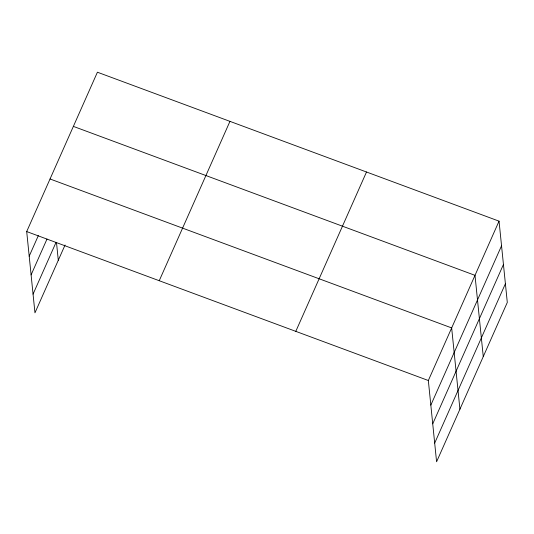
<?xml version="1.0" encoding="UTF-8"?>
<svg xmlns="http://www.w3.org/2000/svg" width="534" height="534" viewBox="0 0 534 534"><rect width="100%" height="100%" fill="white"/><g stroke="black" fill="none" stroke-linecap="round" stroke-linejoin="round"><path stroke-width="0.8" d="M65.055 245.013L34.957 312.844L26.7 231.569L97.415 72.21L499.043 221.156L507.3 302.431L436.585 461.79L428.335 380.508L499.043 221.156M29.203 256.187L38.335 235.607M31.099 274.883L46.992 239.058M33.055 294.147L56.057 242.323M159.239 280.717L229.954 121.365M295.796 331.36L366.504 172.001M430.831 405.126L501.546 245.773M432.734 423.829L503.442 264.47M434.689 443.093L505.398 283.734M73.372 126.391L475 275.337L483.257 356.612M50.036 178.977L451.664 327.923L459.921 409.204M26.7 231.569L428.335 380.508M56.477 242.369L58.293 260.258"/></g></svg>
